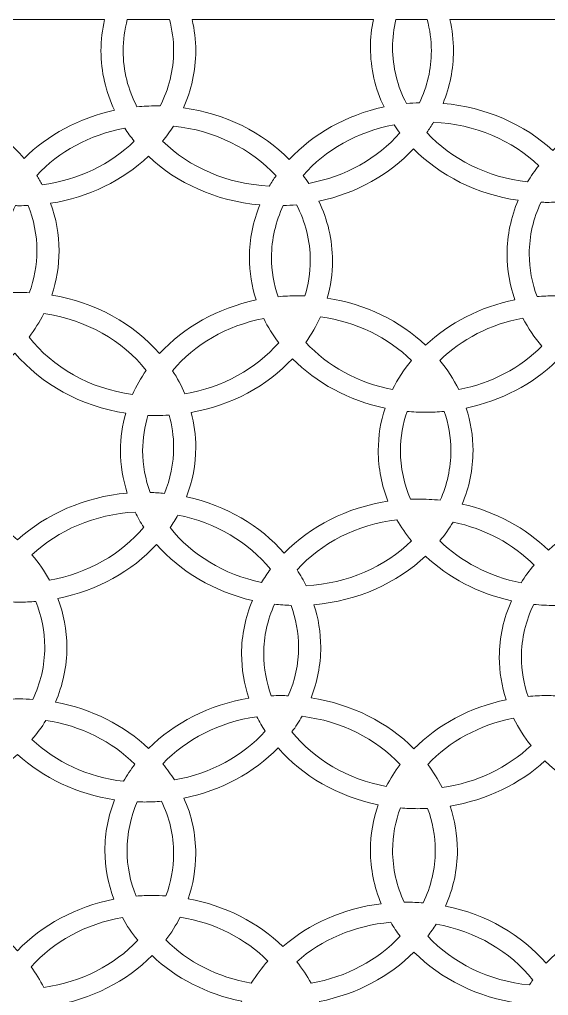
# Model space of a CAD drawing. Header units: millimetres. Extents: x -1200 to 1200, y -590 to 590.
# Drawn here: x -268 to 82, y -56 to 590 of the extents above; entities that cross this region are included whole.
import ezdxf

# ---------------------------------------------------------------- set-up
doc = ezdxf.new("R2010")
doc.units = ezdxf.units.MM
doc.header["$MEASUREMENT"] = 0
doc.layers.add('Layer 1', color=7, linetype='Continuous')

msp = doc.modelspace()

# ---------------------------------------------------------------- linework, layer by layer
at = {"layer": 'Layer 1', "color": 250, "lineweight": 20}
for points, knots in [([(-327.044, 589.9734), (-327.044, 589.9734), (-211.697, 589.9734), (-211.697, 589.9734), (-213.2789, 583.2679), (-214.1111, 576.3279), (-214.1111, 569.221), (-214.1111, 555.2905), (-210.9149, 541.9958), (-205.135, 529.871), (-228.6729, 524.8323), (-249.4529, 513.4969), (-265.018, 498.0303), (-280.9886, 516.8135), (-304.1016, 530.6646), (-330.7747, 536.4271), (-326.7913, 546.7303), (-324.628, 557.7614), (-324.628, 569.221), (-324.628, 576.3279), (-325.4612, 583.2684), (-327.044, 589.9734)], [0, 0, 0, 0, 0.14285714, 0.14285714, 0.14285714, 0.28571429, 0.28571429, 0.28571429, 0.42857143, 0.42857143, 0.42857143, 0.57142857, 0.57142857, 0.57142857, 0.71428571, 0.71428571, 0.71428571, 0.85714286, 0.85714286, 0.85714286, 1, 1, 1, 1]), ([(-196.6804, 589.9734), (-196.6804, 589.9734), (-168.7868, 589.9734), (-168.7868, 589.9734), (-166.9737, 583.3089), (-166.0115, 576.3612), (-166.0115, 569.221), (-166.0115, 556.2416), (-169.1902, 543.8933), (-174.8875, 532.7397), (-175.7763, 532.7576), (-176.666, 532.7699), (-177.5597, 532.7699), (-181.8578, 532.7699), (-186.1024, 532.5638), (-190.2825, 532.1628), (-196.1679, 543.4662), (-199.4532, 556.0167), (-199.4532, 569.221), (-199.4532, 576.3612), (-198.4934, 583.3093), (-196.6804, 589.9734)], [0, 0, 0, 0, 0.14285714, 0.14285714, 0.14285714, 0.28571429, 0.28571429, 0.28571429, 0.42857143, 0.42857143, 0.42857143, 0.57142857, 0.57142857, 0.57142857, 0.71428571, 0.71428571, 0.71428571, 0.85714286, 0.85714286, 0.85714286, 1, 1, 1, 1]), ([(-153.7701, 589.9734), (-153.7701, 589.9734), (-33.7413, 589.9734), (-33.7413, 589.9734), (-35.0043, 583.9553), (-35.6643, 577.7573), (-35.6643, 571.4261), (-35.6643, 557.4943), (-32.4646, 544.1992), (-26.6853, 532.0723), (-51.6774, 526.7251), (-73.5613, 514.2799), (-89.3927, 497.3255), (-107.0867, 515.2352), (-131.7175, 527.7333), (-159.5499, 531.5449), (-154.2645, 543.2165), (-151.3536, 555.9301), (-151.3536, 569.221), (-151.3536, 576.3283), (-152.1873, 583.2679), (-153.7701, 589.9734)], [0, 0, 0, 0, 0.14285714, 0.14285714, 0.14285714, 0.28571429, 0.28571429, 0.28571429, 0.42857143, 0.42857143, 0.42857143, 0.57142857, 0.57142857, 0.57142857, 0.71428571, 0.71428571, 0.71428571, 0.85714286, 0.85714286, 0.85714286, 1, 1, 1, 1]), ([(-18.8006, 589.9734), (-18.8006, 589.9734), (1.9034, 589.9734), (1.9034, 589.9734), (3.7149, 583.3089), (4.6767, 576.3608), (4.6767, 569.221), (4.6767, 557.0766), (1.8948, 545.4856), (-3.1294, 534.9076), (-6.0588, 534.8202), (-8.9613, 534.6337), (-11.8337, 534.3585), (-17.7226, 545.664), (-21.0065, 558.2189), (-21.0065, 571.4261), (-21.0065, 577.7824), (-20.2463, 583.9861), (-18.8006, 589.9734)], [0, 0, 0, 0, 0.16666667, 0.16666667, 0.16666667, 0.33333333, 0.33333333, 0.33333333, 0.5, 0.5, 0.5, 0.66666667, 0.66666667, 0.66666667, 0.83333333, 0.83333333, 0.83333333, 1, 1, 1, 1]), ([(16.917, 589.9734), (16.917, 589.9734), (133.9259, 589.9734), (133.9259, 589.9734), (132.9466, 584.6496), (132.4376, 579.1914), (132.4376, 573.6313), (132.4376, 559.5015), (135.723, 546.0245), (141.6599, 533.7594), (119.5513, 528.5961), (99.9872, 517.8546), (85.0546, 503.3695), (66.2918, 520.5385), (40.8187, 532.0134), (12.4017, 534.4754), (16.8836, 545.3342), (19.3347, 557.0331), (19.3347, 569.221), (19.3347, 576.3279), (18.5, 583.2679), (16.917, 589.9734)], [0, 0, 0, 0, 0.14285714, 0.14285714, 0.14285714, 0.28571429, 0.28571429, 0.28571429, 0.42857143, 0.42857143, 0.42857143, 0.57142857, 0.57142857, 0.57142857, 0.71428571, 0.71428571, 0.71428571, 0.85714286, 0.85714286, 0.85714286, 1, 1, 1, 1]), ([(-192.123, 509.4801), (-194.378, 512.2249), (-196.4777, 515.0739), (-198.4203, 518.0117), (-221.7256, 513.7337), (-242.1527, 502.4397), (-256.691, 486.7786), (-255.4005, 484.7573), (-254.1845, 482.696), (-253.049, 480.5937), (-229.0092, 483.7312), (-207.6612, 494.2746), (-192.123, 509.4801)], [0, 0, 0, 0, 0.25, 0.25, 0.25, 0.5, 0.5, 0.5, 0.75, 0.75, 0.75, 1, 1, 1, 1]), ([(-166.1746, 519.3391), (-168.3525, 515.9277), (-170.7484, 512.6371), (-173.3422, 509.4796), (-155.7273, 492.2423), (-130.6471, 480.994), (-102.644, 479.7365), (-101.2627, 482.0568), (-99.7835, 484.3251), (-98.2106, 486.5375), (-114.693, 504.417), (-138.8295, 516.6536), (-166.1746, 519.3391)], [0, 0, 0, 0, 0.25, 0.25, 0.25, 0.5, 0.5, 0.5, 0.75, 0.75, 0.75, 1, 1, 1, 1]), ([(-80.243, 486.7641), (-78.9474, 485.0496), (-77.7109, 483.2985), (-76.5319, 481.5145), (-52.1372, 485.9922), (-30.8948, 498.1554), (-16.2609, 514.9698), (-17.556, 516.6834), (-18.7986, 518.4307), (-19.9766, 520.2138), (-44.3682, 515.7365), (-65.6096, 503.5768), (-80.243, 486.7641)], [0, 0, 0, 0, 0.25, 0.25, 0.25, 0.5, 0.5, 0.5, 0.75, 0.75, 0.75, 1, 1, 1, 1]), ([(68.3901, 482.5151), (70.6284, 486.2196), (73.119, 489.7893), (75.8394, 493.2092), (58.2825, 509.9042), (33.6192, 520.7566), (6.1395, 521.9896), (4.7583, 519.6694), (3.2755, 517.4028), (1.7028, 515.1908), (17.9284, 497.5878), (41.5709, 485.4528), (68.3901, 482.5151)], [0, 0, 0, 0, 0.25, 0.25, 0.25, 0.5, 0.5, 0.5, 0.75, 0.75, 0.75, 1, 1, 1, 1]), ([(-69.8206, 469.6564), (-64.0403, 457.5279), (-60.8371, 444.2315), (-60.8371, 430.2984), (-60.8371, 421.7672), (-62.0367, 413.4754), (-64.2935, 405.5437), (-38.786, 401.6156), (-16.0848, 390.3728), (0.8871, 374.3848), (16.5147, 389.1038), (36.9955, 399.8026), (60.054, 404.4723), (56.6741, 414.036), (54.8521, 424.1903), (54.8521, 434.7086), (54.8521, 447.2157), (57.4299, 459.2103), (62.1383, 470.3076), (34.6766, 474.2655), (10.3886, 486.6864), (-7.1147, 504.4025), (-22.9461, 487.4485), (-44.8295, 475.0046), (-69.8206, 469.6564)], [0, 0, 0, 0, 0.125, 0.125, 0.125, 0.25, 0.25, 0.25, 0.375, 0.375, 0.375, 0.5, 0.5, 0.5, 0.625, 0.625, 0.625, 0.75, 0.75, 0.75, 0.875, 0.875, 0.875, 1, 1, 1, 1]), ([(-175.2833, 368.843), (-159.2663, 386.2548), (-136.9048, 398.9996), (-111.3348, 404.3242), (-114.2653, 413.2834), (-115.836, 422.7366), (-115.836, 432.5035), (-115.836, 444.6914), (-113.3875, 456.3929), (-108.9062, 467.2512), (-137.9172, 469.7652), (-163.8611, 481.6754), (-182.7291, 499.4439), (-199.6133, 483.5404), (-222.1649, 472.331), (-247.5108, 468.3478), (-243.8542, 458.435), (-241.87, 447.8728), (-241.87, 436.9138), (-241.87, 426.7193), (-243.5885, 416.8658), (-246.7707, 407.5606), (-217.7972, 402.8363), (-192.5274, 388.6626), (-175.2833, 368.843)], [0, 0, 0, 0, 0.125, 0.125, 0.125, 0.25, 0.25, 0.25, 0.375, 0.375, 0.375, 0.5, 0.5, 0.5, 0.625, 0.625, 0.625, 0.75, 0.75, 0.75, 0.875, 0.875, 0.875, 1, 1, 1, 1]), ([(-279.625, 430.2984), (-279.625, 443.2778), (-276.4518, 455.6266), (-270.7539, 466.7789), (-269.8636, 466.7609), (-268.9709, 466.7503), (-268.0761, 466.7503), (-266.1785, 466.7503), (-264.293, 466.7933), (-262.4169, 466.8727), (-258.6082, 457.498), (-256.5279, 447.4128), (-256.5279, 436.9138), (-256.5279, 427.219), (-258.3039, 417.8762), (-261.5736, 409.1201), (-263.727, 409.2256), (-265.8939, 409.2831), (-268.0761, 409.2831), (-270.9752, 409.2831), (-273.8505, 409.1867), (-276.6975, 409.0024), (-278.6065, 415.832), (-279.625, 422.9645), (-279.625, 430.2984)], [0, 0, 0, 0, 0.125, 0.125, 0.125, 0.25, 0.25, 0.25, 0.375, 0.375, 0.375, 0.5, 0.5, 0.5, 0.625, 0.625, 0.625, 0.75, 0.75, 0.75, 0.875, 0.875, 0.875, 1, 1, 1, 1]), ([(-79.0194, 406.9663), (-76.723, 414.4098), (-75.495, 422.2315), (-75.495, 430.2984), (-75.495, 443.5069), (-78.7858, 456.0618), (-84.6743, 467.3681), (-87.5451, 467.0925), (-90.4446, 466.9061), (-93.373, 466.8186), (-98.3974, 456.2406), (-101.1782, 444.6483), (-101.1782, 432.5035), (-101.1782, 423.4675), (-99.6364, 414.7405), (-96.7799, 406.5059), (-92.729, 406.8831), (-88.6181, 407.0781), (-84.4571, 407.0781), (-82.634, 407.0781), (-80.8224, 407.0392), (-79.0194, 406.9663)], [0, 0, 0, 0, 0.14285714, 0.14285714, 0.14285714, 0.28571429, 0.28571429, 0.28571429, 0.42857143, 0.42857143, 0.42857143, 0.57142857, 0.57142857, 0.57142857, 0.71428571, 0.71428571, 0.71428571, 0.85714286, 0.85714286, 0.85714286, 1, 1, 1, 1]), ([(74.6754, 406.575), (78.478, 406.9052), (82.3324, 407.0781), (86.2311, 407.0781), (90.3927, 407.0781), (94.5031, 406.8826), (98.5541, 406.5054), (101.412, 414.7384), (102.9517, 423.4675), (102.9517, 432.5035), (102.9517, 445.7094), (99.662, 458.2626), (93.776, 469.5685), (89.5979, 469.1662), (85.3559, 468.9554), (81.0588, 468.9554), (79.8042, 468.9554), (78.5541, 468.975), (77.3091, 469.01), (72.2888, 458.4354), (69.51, 446.8483), (69.51, 434.7086), (69.51, 424.888), (71.3241, 415.4292), (74.6754, 406.575)], [0, 0, 0, 0, 0.125, 0.125, 0.125, 0.25, 0.25, 0.25, 0.375, 0.375, 0.375, 0.5, 0.5, 0.5, 0.625, 0.625, 0.625, 0.75, 0.75, 0.75, 0.875, 0.875, 0.875, 1, 1, 1, 1]), ([(-193.2194, 341.7548), (-190.7334, 347.3354), (-187.7042, 352.6805), (-184.1898, 357.7397), (-199.7304, 377.3926), (-223.9804, 391.3674), (-251.9691, 395.2912), (-254.7354, 389.8599), (-258.0251, 384.6753), (-261.7819, 379.7884), (-246.1742, 359.8083), (-221.5974, 345.6189), (-193.2194, 341.7548)], [0, 0, 0, 0, 0.25, 0.25, 0.25, 0.5, 0.5, 0.5, 0.75, 0.75, 0.75, 1, 1, 1, 1]), ([(-166.7221, 357.5332), (-163.5504, 352.6758), (-160.8186, 347.5709), (-158.5762, 342.2603), (-133.3959, 346.4478), (-111.4393, 358.8017), (-96.4302, 376.0446), (-100.2589, 381.1077), (-103.5892, 386.4844), (-106.3586, 392.1209), (-130.9519, 387.3689), (-152.2659, 374.7901), (-166.7221, 357.5332)], [0, 0, 0, 0, 0.25, 0.25, 0.25, 0.5, 0.5, 0.5, 0.75, 0.75, 0.75, 1, 1, 1, 1]), ([(-68.7958, 393.1518), (-71.432, 387.2375), (-74.6803, 381.5894), (-78.4665, 376.2639), (-64.1314, 360.7133), (-44.0069, 349.4292), (-21.017, 344.9865), (-17.6407, 351.857), (-13.4335, 358.3448), (-8.5039, 364.3478), (-23.9049, 379.421), (-45.0152, 389.9124), (-68.7958, 393.1518)], [0, 0, 0, 0, 0.25, 0.25, 0.25, 0.5, 0.5, 0.5, 0.75, 0.75, 0.75, 1, 1, 1, 1]), ([(10.2745, 364.3483), (24.5386, 378.3077), (43.6997, 388.3367), (65.3435, 392.3155), (68.7724, 385.7317), (72.9735, 379.5175), (77.843, 373.7644), (63.6986, 359.5092), (44.5249, 349.1919), (22.7865, 344.9916), (19.4117, 351.8609), (15.2032, 358.3465), (10.2745, 364.3483)], [0, 0, 0, 0, 0.25, 0.25, 0.25, 0.5, 0.5, 0.5, 0.75, 0.75, 0.75, 1, 1, 1, 1]), ([(-196.6994, 276.489), (-199.6174, 285.429), (-201.1802, 294.8618), (-201.1802, 304.6064), (-201.1802, 313.1389), (-199.9777, 321.4329), (-197.7212, 329.3659), (-227.617, 333.9677), (-253.6611, 348.6124), (-271.1428, 369.1724), (-287.0137, 353.402), (-308.3061, 341.9309), (-332.4175, 337.0492), (-329.0377, 327.485), (-327.2142, 317.3299), (-327.2142, 306.8116), (-327.2142, 295.8538), (-329.1963, 285.2886), (-332.8524, 275.3767), (-308.1505, 271.4947), (-286.1049, 260.7464), (-269.3728, 245.4804), (-250.5894, 262.6162), (-225.1104, 274.0561), (-196.6994, 276.489)], [0, 0, 0, 0, 0.125, 0.125, 0.125, 0.25, 0.25, 0.25, 0.375, 0.375, 0.375, 0.5, 0.5, 0.5, 0.625, 0.625, 0.625, 0.75, 0.75, 0.75, 0.875, 0.875, 0.875, 1, 1, 1, 1]), ([(-87.2764, 365.4799), (-104.0236, 347.5445), (-127.5409, 334.6521), (-154.3475, 329.8715), (-152.3919, 322.4553), (-151.3536, 314.7369), (-151.3536, 306.8116), (-151.3536, 295.352), (-153.5169, 284.3209), (-157.5013, 274.0181), (-131.3902, 268.3773), (-108.6885, 254.9874), (-92.76, 236.8062), (-75.416, 254.5044), (-51.3275, 266.9739), (-24.056, 271.088), (-28.2221, 281.5994), (-30.4919, 292.8759), (-30.4919, 304.6064), (-30.4919, 314.3734), (-28.9222, 323.8296), (-25.9912, 332.7875), (-50.1741, 337.8236), (-71.4857, 349.4983), (-87.2764, 365.4799)], [0, 0, 0, 0, 0.125, 0.125, 0.125, 0.25, 0.25, 0.25, 0.375, 0.375, 0.375, 0.5, 0.5, 0.5, 0.625, 0.625, 0.625, 0.75, 0.75, 0.75, 0.875, 0.875, 0.875, 1, 1, 1, 1]), ([(135.6204, 299.4077), (135.6204, 312.0419), (138.253, 324.1526), (143.0531, 335.3442), (121.5174, 340.1231), (102.3327, 350.1784), (87.3991, 363.8427), (71.7859, 348.7012), (51.1129, 337.65), (27.7617, 332.7879), (30.6917, 323.8292), (32.2656, 314.3734), (32.2656, 304.6064), (32.2656, 292.1971), (29.7274, 280.293), (25.0889, 269.2682), (47.4168, 264.1548), (67.173, 253.3579), (82.2262, 238.757), (97.9381, 253.1335), (118.3563, 263.516), (141.2656, 267.96), (137.6051, 277.8767), (135.6204, 288.444), (135.6204, 299.4077)], [0, 0, 0, 0, 0.125, 0.125, 0.125, 0.25, 0.25, 0.25, 0.375, 0.375, 0.375, 0.5, 0.5, 0.5, 0.625, 0.625, 0.625, 0.75, 0.75, 0.75, 0.875, 0.875, 0.875, 1, 1, 1, 1]), ([(-15.8341, 304.6064), (-15.8341, 313.6424), (-14.2928, 322.3729), (-11.4359, 330.6071), (-7.3855, 330.2299), (-3.274, 330.0328), (0.8871, 330.0328), (5.0481, 330.0328), (9.1575, 330.2291), (13.2074, 330.6062), (16.0638, 322.3716), (17.6076, 313.6424), (17.6076, 304.6064), (17.6076, 293.0168), (15.0776, 281.9302), (10.4796, 271.7473), (5.6426, 272.2875), (0.7149, 272.5656), (-4.2853, 272.5656), (-5.8737, 272.5656), (-7.4545, 272.5354), (-9.0279, 272.4795), (-13.4195, 282.4614), (-15.8341, 293.2929), (-15.8341, 304.6064)], [0, 0, 0, 0, 0.125, 0.125, 0.125, 0.25, 0.25, 0.25, 0.375, 0.375, 0.375, 0.5, 0.5, 0.5, 0.625, 0.625, 0.625, 0.75, 0.75, 0.75, 0.875, 0.875, 0.875, 1, 1, 1, 1]), ([(-181.5191, 276.9222), (-178.3534, 276.8304), (-175.2187, 276.6239), (-172.1201, 276.3141), (-168.1708, 285.8407), (-166.0115, 296.1116), (-166.0115, 306.8116), (-166.0115, 314.1468), (-167.0319, 321.2776), (-168.9409, 328.108), (-171.7874, 327.9237), (-174.6608, 327.8277), (-177.5597, 327.8277), (-179.3838, 327.8277), (-181.1983, 327.8657), (-183.0023, 327.9395), (-185.2968, 320.4959), (-186.5223, 312.6726), (-186.5223, 304.6064), (-186.5223, 294.951), (-184.7644, 285.6462), (-181.5191, 276.9222)], [0, 0, 0, 0, 0.14285714, 0.14285714, 0.14285714, 0.28571429, 0.28571429, 0.28571429, 0.42857143, 0.42857143, 0.42857143, 0.57142857, 0.57142857, 0.57142857, 0.71428571, 0.71428571, 0.71428571, 0.85714286, 0.85714286, 0.85714286, 1, 1, 1, 1]), ([(-185.8142, 253.8848), (-187.9324, 257.1303), (-189.8516, 260.487), (-191.563, 263.9402), (-218.4178, 262.5048), (-242.5216, 251.8798), (-259.8382, 235.6196), (-255.4065, 230.4081), (-251.5257, 224.8168), (-248.2725, 218.9123), (-222.7954, 223.3405), (-200.6792, 236.1389), (-185.8142, 253.8848)], [0, 0, 0, 0, 0.25, 0.25, 0.25, 0.5, 0.5, 0.5, 0.75, 0.75, 0.75, 1, 1, 1, 1]), ([(-163.1665, 261.9688), (-164.7504, 259.1293), (-166.4829, 256.3643), (-168.349, 253.6788), (-154.1605, 235.7378), (-132.7118, 222.5254), (-107.7867, 217.3762), (-106.0022, 220.3703), (-104.0551, 223.2786), (-101.9539, 226.0908), (-116.3685, 243.9772), (-138.0483, 257.056), (-163.1665, 261.9688)], [0, 0, 0, 0, 0.25, 0.25, 0.25, 0.5, 0.5, 0.5, 0.75, 0.75, 0.75, 1, 1, 1, 1]), ([(-84.2534, 225.6654), (-82.021, 222.2848), (-80.0033, 218.7821), (-78.2148, 215.1732), (-50.6104, 216.6487), (-25.9121, 227.8343), (-8.5063, 244.8711), (-12.1334, 249.2877), (-15.3687, 253.9677), (-18.1701, 258.869), (-44.825, 255.662), (-68.2569, 243.3619), (-84.2534, 225.6654)], [0, 0, 0, 0, 0.25, 0.25, 0.25, 0.5, 0.5, 0.5, 0.75, 0.75, 0.75, 1, 1, 1, 1]), ([(64.1024, 217.1369), (66.6621, 221.2134), (69.5276, 225.1227), (72.6732, 228.8391), (58.841, 242.7846), (40.1932, 252.9576), (19.0419, 257.3273), (16.4531, 252.9837), (13.5167, 248.8235), (10.271, 244.8711), (24.2613, 231.1761), (42.9645, 221.2654), (64.1024, 217.1369)], [0, 0, 0, 0, 0.25, 0.25, 0.25, 0.5, 0.5, 0.5, 0.75, 0.75, 0.75, 1, 1, 1, 1]), ([(-182.5759, 107.4167), (-165.6146, 124.4048), (-142.3825, 136.4583), (-116.1083, 140.7423), (-119.2925, 150.047), (-121.0085, 159.8992), (-121.0085, 170.0941), (-121.0085, 182.5039), (-118.4728, 194.4102), (-113.8344, 205.4349), (-139.4195, 211.2942), (-161.6302, 224.6184), (-177.2535, 242.5751), (-193.5758, 224.8342), (-216.4825, 211.9385), (-242.6607, 206.8011), (-238.7975, 196.6396), (-236.6976, 185.7813), (-236.6976, 174.5043), (-236.6976, 161.7003), (-239.4055, 149.4343), (-244.3291, 138.1173), (-220.2018, 133.71), (-198.7681, 122.7279), (-182.5759, 107.4167)], [0, 0, 0, 0, 0.125, 0.125, 0.125, 0.25, 0.25, 0.25, 0.375, 0.375, 0.375, 0.5, 0.5, 0.5, 0.625, 0.625, 0.625, 0.75, 0.75, 0.75, 0.875, 0.875, 0.875, 1, 1, 1, 1]), ([(-73.078, 202.623), (-70.1604, 193.6835), (-68.5957, 184.2486), (-68.5957, 174.5043), (-68.5957, 162.7747), (-70.8676, 151.4973), (-75.0331, 140.9868), (-48.0468, 136.9157), (-24.1757, 124.663), (-6.8725, 107.2584), (8.8953, 123.1188), (30.1157, 134.7021), (54.1796, 139.7135), (51.2501, 148.6714), (49.6797, 158.1234), (49.6797, 167.8889), (49.6797, 181.0561), (52.5341, 193.657), (57.7266, 205.2386), (35.6174, 210.1421), (15.9853, 220.6083), (0.8865, 234.8311), (-18.01, 217.0301), (-44.0104, 205.1124), (-73.078, 202.623)], [0, 0, 0, 0, 0.125, 0.125, 0.125, 0.25, 0.25, 0.25, 0.375, 0.375, 0.375, 0.5, 0.5, 0.5, 0.625, 0.625, 0.625, 0.75, 0.75, 0.75, 0.875, 0.875, 0.875, 1, 1, 1, 1]), ([(-287.3835, 174.5043), (-287.3835, 185.2022), (-285.2282, 195.4718), (-281.2798, 204.9954), (-276.9452, 204.5632), (-272.539, 204.3408), (-268.0761, 204.3408), (-264.4671, 204.3408), (-260.8977, 204.4919), (-257.3712, 204.777), (-253.4808, 195.3135), (-251.3556, 185.1207), (-251.3556, 174.5043), (-251.3556, 162.2742), (-254.175, 150.6038), (-259.2662, 139.9657), (-262.1752, 140.1585), (-265.1126, 140.2584), (-268.0761, 140.2584), (-271.8904, 140.2584), (-275.6636, 140.0949), (-279.3858, 139.778), (-284.5341, 150.4661), (-287.3835, 162.2025), (-287.3835, 174.5043)], [0, 0, 0, 0, 0.125, 0.125, 0.125, 0.25, 0.25, 0.25, 0.375, 0.375, 0.375, 0.5, 0.5, 0.5, 0.625, 0.625, 0.625, 0.75, 0.75, 0.75, 0.875, 0.875, 0.875, 1, 1, 1, 1]), ([(-90.0603, 142.3795), (-85.6691, 152.3601), (-83.2535, 163.1916), (-83.2535, 174.5043), (-83.2535, 184.1599), (-85.015, 193.4655), (-88.2598, 202.1904), (-91.9599, 202.2953), (-95.617, 202.5531), (-99.224, 202.9563), (-103.8219, 192.7734), (-106.3506, 181.6842), (-106.3506, 170.0941), (-106.3506, 160.3989), (-104.5756, 151.0578), (-101.3048, 142.3014), (-99.1515, 142.4068), (-96.9836, 142.4635), (-94.8018, 142.4635), (-93.2135, 142.4635), (-91.6336, 142.4354), (-90.0603, 142.3795)], [0, 0, 0, 0, 0.14285714, 0.14285714, 0.14285714, 0.28571429, 0.28571429, 0.28571429, 0.42857143, 0.42857143, 0.42857143, 0.57142857, 0.57142857, 0.57142857, 0.71428571, 0.71428571, 0.71428571, 0.85714286, 0.85714286, 0.85714286, 1, 1, 1, 1]), ([(64.3377, 167.8889), (64.3377, 180.2813), (67.2286, 192.1001), (72.449, 202.8505), (76.9703, 202.3794), (81.5702, 202.1358), (86.2311, 202.1358), (87.8205, 202.1358), (89.3998, 202.172), (90.9736, 202.2284), (95.3669, 192.2456), (97.7793, 181.409), (97.7793, 170.0941), (97.7793, 160.273), (95.9573, 150.8159), (92.6055, 141.9613), (88.8058, 142.292), (84.9546, 142.4635), (81.0588, 142.4635), (76.8978, 142.4635), (72.7858, 142.2685), (68.7349, 141.8926), (65.8789, 150.1264), (64.3377, 158.8539), (64.3377, 167.8889)], [0, 0, 0, 0, 0.125, 0.125, 0.125, 0.25, 0.25, 0.25, 0.375, 0.375, 0.375, 0.5, 0.5, 0.5, 0.625, 0.625, 0.625, 0.75, 0.75, 0.75, 0.875, 0.875, 0.875, 1, 1, 1, 1]), ([(-199.2105, 85.7337), (-196.9646, 89.6618), (-194.44, 93.4474), (-191.6582, 97.0695), (-206.7118, 112.0036), (-227.3313, 122.5193), (-250.6164, 126.0685), (-253.3397, 121.6369), (-256.4273, 117.4003), (-259.8387, 113.3881), (-244.1824, 98.6875), (-222.9796, 88.5951), (-199.2105, 85.7337)], [0, 0, 0, 0, 0.25, 0.25, 0.25, 0.5, 0.5, 0.5, 0.75, 0.75, 0.75, 1, 1, 1, 1]), ([(-173.1569, 97.2999), (-170.3681, 93.8851), (-167.8115, 90.3142), (-165.509, 86.6063), (-141.3166, 90.8125), (-120.1518, 102.5656), (-105.3527, 118.9364), (-107.3879, 122.0183), (-109.245, 125.1998), (-110.9124, 128.4729), (-135.7689, 124.9881), (-157.679, 113.5755), (-173.1569, 97.2999)], [0, 0, 0, 0, 0.25, 0.25, 0.25, 0.5, 0.5, 0.5, 0.75, 0.75, 0.75, 1, 1, 1, 1]), ([(-80.9191, 128.766), (-82.9428, 125.2258), (-85.1922, 121.8007), (-87.6528, 118.5072), (-72.9959, 100.3217), (-50.8287, 87.1025), (-25.1735, 82.3872), (-22.5488, 87.4272), (-19.4702, 92.2497), (-15.9868, 96.8156), (-31.9467, 113.8388), (-54.8976, 125.6358), (-80.9191, 128.766)], [0, 0, 0, 0, 0.25, 0.25, 0.25, 0.5, 0.5, 0.5, 0.75, 0.75, 0.75, 1, 1, 1, 1]), ([(70.6674, 109.3901), (66.1672, 115.0437), (62.3005, 121.1112), (59.1547, 127.5119), (36.451, 123.1248), (16.5397, 112.0676), (2.2412, 96.8161), (5.9023, 92.0175), (9.1135, 86.9353), (11.8232, 81.6153), (34.9113, 84.8521), (55.4561, 94.9293), (70.6674, 109.3901)], [0, 0, 0, 0, 0.25, 0.25, 0.25, 0.5, 0.5, 0.5, 0.75, 0.75, 0.75, 1, 1, 1, 1]), ([(-205.5684, 7.6985), (-209.4312, 17.858), (-211.5249, 28.7168), (-211.5249, 39.9919), (-211.5249, 51.7211), (-209.2615, 63.0024), (-205.0965, 73.5121), (-230.1191, 77.2879), (-252.4605, 88.0976), (-269.3717, 103.5266), (-285.9293, 88.4227), (-307.6907, 77.7457), (-332.0768, 73.7613), (-327.2652, 62.5599), (-324.628, 50.436), (-324.628, 37.7868), (-324.628, 27.0804), (-326.5176, 16.7486), (-330.0145, 7.0346), (-305.9907, 1.6929), (-284.8954, -10.2198), (-269.3698, -26.3793), (-253.1671, -9.5149), (-230.8992, 2.7246), (-205.5684, 7.6985)], [0, 0, 0, 0, 0.125, 0.125, 0.125, 0.25, 0.25, 0.25, 0.375, 0.375, 0.375, 0.5, 0.5, 0.5, 0.625, 0.625, 0.625, 0.75, 0.75, 0.75, 0.875, 0.875, 0.875, 1, 1, 1, 1]), ([(-96.847, 107.7948), (-112.8275, 91.4863), (-134.5329, 79.615), (-159.1806, 74.6326), (-154.1294, 63.1893), (-151.3536, 50.7641), (-151.3536, 37.7868), (-151.3536, 27.4392), (-153.1221, 17.4428), (-156.3974, 8.0147), (-131.7905, 3.5196), (-109.9831, -7.8141), (-93.6844, -23.6041), (-76.3231, -8.6611), (-53.6935, 1.5799), (-28.5208, 4.7245), (-33.1402, 15.7283), (-35.6643, 27.6091), (-35.6643, 39.9919), (-35.6643, 50.5103), (-33.8423, 60.6667), (-30.4624, 70.2309), (-57.2651, 75.657), (-80.5867, 89.2296), (-96.847, 107.7948)], [0, 0, 0, 0, 0.125, 0.125, 0.125, 0.25, 0.25, 0.25, 0.375, 0.375, 0.375, 0.5, 0.5, 0.5, 0.625, 0.625, 0.625, 0.75, 0.75, 0.75, 0.875, 0.875, 0.875, 1, 1, 1, 1]), ([(135.6204, 33.8204), (135.6204, 45.6648), (137.9363, 57.0488), (142.1794, 67.6473), (117.7393, 72.2065), (96.0845, 83.5132), (79.8822, 99.2302), (63.3022, 84.0611), (41.4838, 73.3359), (17.0247, 69.3467), (20.2078, 60.042), (21.9208, 50.1864), (21.9208, 39.9919), (21.9208, 27.0147), (19.1404, 14.5916), (14.0897, 3.1479), (41.041, -2.2996), (64.4728, -15.9809), (80.7505, -34.6954), (96.2226, -17.8767), (117.6087, -5.4114), (142.0898, 0.2187), (137.9018, 10.7528), (135.6204, 22.0592), (135.6204, 33.8204)], [0, 0, 0, 0, 0.125, 0.125, 0.125, 0.25, 0.25, 0.25, 0.375, 0.375, 0.375, 0.5, 0.5, 0.5, 0.625, 0.625, 0.625, 0.75, 0.75, 0.75, 0.875, 0.875, 0.875, 1, 1, 1, 1]), ([(-190.853, 9.7257), (-187.3265, 10.0099), (-183.7545, 10.1563), (-180.1459, 10.1563), (-177.1044, 10.1563), (-174.0892, 10.0517), (-171.1053, 9.849), (-167.8015, 18.6464), (-166.0115, 28.0392), (-166.0115, 37.7868), (-166.0115, 50.0912), (-168.8653, 61.8268), (-174.0157, 72.5166), (-177.7364, 72.2), (-181.5055, 72.0336), (-185.3183, 72.0336), (-186.9072, 72.0336), (-188.4894, 72.0626), (-190.0633, 72.1185), (-194.454, 62.1379), (-196.867, 51.3047), (-196.867, 39.9919), (-196.867, 29.3777), (-194.7428, 19.1863), (-190.853, 9.7257)], [0, 0, 0, 0, 0.125, 0.125, 0.125, 0.25, 0.25, 0.25, 0.375, 0.375, 0.375, 0.5, 0.5, 0.5, 0.625, 0.625, 0.625, 0.75, 0.75, 0.75, 0.875, 0.875, 0.875, 1, 1, 1, 1]), ([(2.2172, 67.7864), (0.0638, 67.6814), (-2.1029, 67.6233), (-4.2853, 67.6233), (-8.1831, 67.6233), (-12.0364, 67.7962), (-15.8381, 68.1268), (-19.1904, 59.2731), (-21.0065, 49.8126), (-21.0065, 39.9919), (-21.0065, 27.8698), (-18.2356, 16.2989), (-13.2289, 5.737), (-12.8346, 5.7405), (-12.4392, 5.746), (-12.0438, 5.746), (-8.2297, 5.746), (-4.459, 5.5796), (-0.7373, 5.2626), (4.4121, 15.9519), (7.2629, 27.6889), (7.2629, 39.9919), (7.2629, 49.6867), (5.489, 59.0307), (2.2172, 67.7864)], [0, 0, 0, 0, 0.125, 0.125, 0.125, 0.25, 0.25, 0.25, 0.375, 0.375, 0.375, 0.5, 0.5, 0.5, 0.625, 0.625, 0.625, 0.75, 0.75, 0.75, 0.875, 0.875, 0.875, 1, 1, 1, 1]), ([(-189.725, -19.5194), (-193.6053, -14.7687), (-197.0357, -9.7167), (-199.9587, -4.413), (-224.3007, -8.6457), (-245.5786, -20.5183), (-260.3912, -37.0482), (-257.209, -41.3854), (-254.3866, -45.9438), (-251.9676, -50.6932), (-227.1116, -47.208), (-205.2036, -35.795), (-189.725, -19.5194)], [0, 0, 0, 0, 0.25, 0.25, 0.25, 0.5, 0.5, 0.5, 0.75, 0.75, 0.75, 1, 1, 1, 1]), ([(-161.6352, -4.1983), (-164.3526, -9.479), (-167.5682, -14.5216), (-171.2259, -19.2831), (-156.6806, -33.7127), (-136.9389, -44.0224), (-114.6165, -47.9044), (-111.3998, -42.7236), (-107.6891, -37.8107), (-103.5397, -33.2157), (-118.3822, -18.4096), (-138.6854, -7.9157), (-161.6352, -4.1983)], [0, 0, 0, 0, 0.25, 0.25, 0.25, 0.5, 0.5, 0.5, 0.75, 0.75, 0.75, 1, 1, 1, 1]), ([(-84.4896, -33.7149), (-80.9125, -38.1981), (-77.7344, -42.9433), (-74.9986, -47.9086), (-51.4257, -43.8095), (-30.7287, -32.5441), (-15.9922, -16.8223), (-18.2626, -13.8441), (-20.3594, -10.7552), (-22.2725, -7.57), (-46.478, -9.7009), (-68.2348, -19.3108), (-84.4896, -33.7149)], [0, 0, 0, 0, 0.25, 0.25, 0.25, 0.5, 0.5, 0.5, 0.75, 0.75, 0.75, 1, 1, 1, 1]), ([(69.6812, -49.0458), (70.3813, -47.9505), (71.0958, -46.8633), (71.8395, -45.7927), (56.9884, -27.0151), (34.1867, -13.4216), (7.7684, -8.827), (6.0634, -11.5732), (4.2164, -14.2422), (2.2412, -16.8296), (18.7121, -34.3946), (42.6283, -46.3914), (69.6812, -49.0458)], [0, 0, 0, 0, 0.25, 0.25, 0.25, 0.5, 0.5, 0.5, 0.75, 0.75, 0.75, 1, 1, 1, 1]), ([(-185.0745, -157.1138), (-169.3318, -141.3797), (-148.2059, -129.8898), (-124.2657, -124.9048), (-127.1962, -115.9457), (-128.767, -106.4924), (-128.767, -96.7256), (-128.767, -83.7483), (-125.9891, -71.3227), (-120.9384, -59.879), (-144.0929, -55.1986), (-164.6508, -44.4375), (-180.3075, -29.6332), (-197.2674, -46.6222), (-220.496, -58.6783), (-246.7707, -62.9626), (-243.588, -72.2678), (-241.87, -82.12), (-241.87, -92.3153), (-241.87, -104.824), (-244.4517, -116.8187), (-249.1612, -127.9172), (-224.3052, -131.4989), (-202.0529, -142.0146), (-185.0745, -157.1138)], [0, 0, 0, 0, 0.125, 0.125, 0.125, 0.25, 0.25, 0.25, 0.375, 0.375, 0.375, 0.5, 0.5, 0.5, 0.625, 0.625, 0.625, 0.75, 0.75, 0.75, 0.875, 0.875, 0.875, 1, 1, 1, 1]), ([(-69.3843, -60.0228), (-65.5225, -70.1826), (-63.4233, -81.0405), (-63.4233, -92.3153), (-63.4233, -103.7735), (-65.5921, -114.7992), (-69.575, -125.1011), (-45.4035, -130.3233), (-24.1527, -142.1874), (-8.4938, -158.3474), (9.2146, -142.0615), (32.9497, -130.867), (59.51, -127.5699), (56.482, -118.4742), (54.8521, -108.8657), (54.8521, -98.9307), (54.8521, -85.6398), (57.7596, -72.9241), (63.0466, -61.2537), (35.3381, -57.4575), (10.8049, -45.0533), (-6.8731, -27.2711), (-22.9586, -43.4523), (-44.72, -55.1811), (-69.3843, -60.0228)], [0, 0, 0, 0, 0.125, 0.125, 0.125, 0.25, 0.25, 0.25, 0.375, 0.375, 0.375, 0.5, 0.5, 0.5, 0.625, 0.625, 0.625, 0.75, 0.75, 0.75, 0.875, 0.875, 0.875, 1, 1, 1, 1])]:
    msp.add_open_spline(points, degree=3, knots=knots, dxfattribs=at)

doc.saveas('drawing.dxf')
